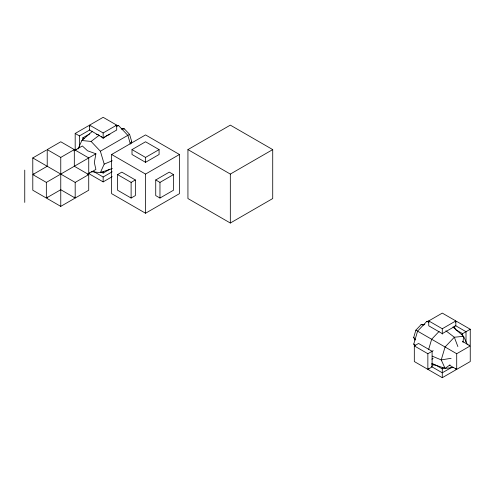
<?xml version="1.0" encoding="UTF-8"?>
<svg xmlns="http://www.w3.org/2000/svg" width="495" height="495" viewBox="0 0 495 495"><rect width="100%" height="100%" fill="white"/><g stroke="black" fill="none" stroke-linecap="round" stroke-linejoin="round"><path stroke-width="0.74" d="M463.023 342.342L463.58 336.315L452.913 326.991M73.866 150.864L82.362 145.969L87.553 150.789L95.906 153.784L94.322 162.521L95.906 169.426L87.429 174.333M414.946 340.145L413.709 337.417L415.874 330.146L421.09 324.646L424.815 324.275M414.649 346.005L413.764 344.044L417.594 331.143L426.851 321.373L428.992 321.162M428.577 349.631L431.659 339.261L439.096 331.409M78.024 148.995L81.854 140.518L92.528 131.194M91.111 171.666L100.367 172.588L104.204 164.111L100.367 151.21L91.111 141.44L81.854 140.518M130.798 143.668L131.726 141.626L129.566 134.355L124.35 128.849L121.368 128.552M130.006 143.878L131.726 141.626M91.111 141.44L99.198 135.271M450.005 364.883L445.067 368.379L431.659 363.806L433.175 363.652M34.093 174.333L32.781 173.572L32.781 157.936L46.351 150.103M47.217 149.601L60.774 141.774L74.312 149.595L74.312 166.252L88.729 174.587L88.729 190.222L75.184 198.043L60.761 189.715L46.338 198.043L32.794 190.222L32.794 174.587L47.217 166.258L47.217 149.601L60.761 157.422L74.312 149.595M76.397 149.793L75.184 149.094L75.184 133.458L88.729 125.637L89.942 126.336M89.607 125.13L103.152 117.309L116.696 125.13L116.696 130.024L103.152 137.839L89.607 130.024L89.607 125.13L103.152 132.945L116.696 125.13M75.184 133.458L79.423 135.902L89.743 129.944M82.814 139.992L82.814 137.864L89.576 133.959M32.794 174.587L46.338 182.408L95.906 153.784M100.367 151.21L129.566 134.355M111.629 154.496L145.542 134.918L179.456 154.496L179.456 193.656L145.542 213.234L111.629 193.656L111.629 154.496L145.542 174.079L179.456 154.496M32.781 157.936L75.184 182.408L88.729 174.587M132.004 149.601L145.542 141.78L159.087 149.601L159.087 154.496L145.542 162.317L132.004 154.496L132.004 149.601L145.542 157.422L159.087 149.601M101.308 172.019L103.152 173.083L109.915 169.185M93.481 171.419L103.152 177L112.179 171.79M47.217 197.035L47.217 198.551L60.761 206.372L74.312 198.544L74.312 197.029M89.607 172.681L89.607 174.079L103.152 181.894L112.179 176.684M117.575 174.587L121.813 172.136L135.358 179.957L135.358 195.593L131.119 198.043L117.575 190.222L117.575 174.587L131.119 182.408L135.358 179.957M187.933 149.601L230.324 125.13L272.72 149.601L272.72 198.551L230.324 223.028L187.933 198.551L187.933 149.601L230.324 174.079L272.72 149.601M155.727 179.957L169.271 172.136L173.51 174.587L173.51 190.222L159.965 198.043L155.727 195.593L155.727 179.957L159.965 182.408L173.51 174.587M428.738 320.921L442.282 313.106L455.827 320.921L455.827 325.815L442.282 333.636L428.738 325.815L428.738 320.921L442.282 328.742L455.827 320.921M414.315 345.906L418.553 343.462L432.098 351.277L432.098 366.913L427.859 369.363L414.315 361.542L414.315 345.906L427.859 353.727L433.162 350.664M455.499 322.134L456.706 321.434L470.25 329.249L470.25 344.891L469.037 345.59M461.346 334.391L470.25 329.249M431.887 359.203L433.162 358.467M415.874 330.146L456.706 353.727L470.25 345.906L470.25 361.542L456.706 369.363L449.497 365.199M444.126 367.816L442.282 368.88L435.526 364.976L431.758 364.976M451.31 367.581L442.282 372.797L431.318 366.467M428.738 368.472L428.738 369.87L442.282 377.691L455.827 369.87L455.827 368.472M116.455 126.497L118.583 125.582L127.84 135.352L130.395 143.952M109.915 134.355L106.53 135.816L103.152 138.396L101.221 136.36M104.204 164.111L112.247 160.757M100.367 172.588L112.365 168.492M451.112 358.312L441.231 359.908L432.147 356.115M121.541 129.214L124.35 128.849M453.612 367.531L445.067 368.379L441.231 359.908L445.067 347.007L454.323 337.231L463.58 336.315L467.41 344.792M115.737 125.297L118.583 125.582M96.395 134.492L98.418 134.696M421.09 324.646L423.899 325.005M426.851 321.373L428.955 322.282M455.047 325.37L466.012 331.7L466.012 342.125M462.38 341.364L470.25 345.906M82.814 137.864L84.107 138.606M75.172 150.103L88.741 157.936L88.741 173.572M413.764 344.044L415.602 345.411M445.896 330.802L454.323 337.231L457.881 346.587M413.709 337.417L415.429 339.669M453.977 326.49L455.858 329.757L462.621 333.655L462.621 336.495M456.706 353.727L456.706 369.363M442.282 328.742L442.282 334.131M442.282 367.408L442.282 377.691M427.859 353.727L427.859 369.363M230.324 174.079L230.324 223.028M159.965 182.408L159.965 198.043M145.542 157.422L145.542 162.317M145.542 174.079L145.542 213.234M131.119 182.408L131.119 198.043M103.152 132.945L103.152 137.839M103.152 171.592L103.152 173.083M103.152 177L103.152 181.894M79.423 135.902L79.423 147.071M75.184 182.408L75.184 198.043M60.761 157.422L60.761 206.372M46.338 182.408L46.338 198.043M24.75 170.113L24.75 202.418"/></g></svg>
